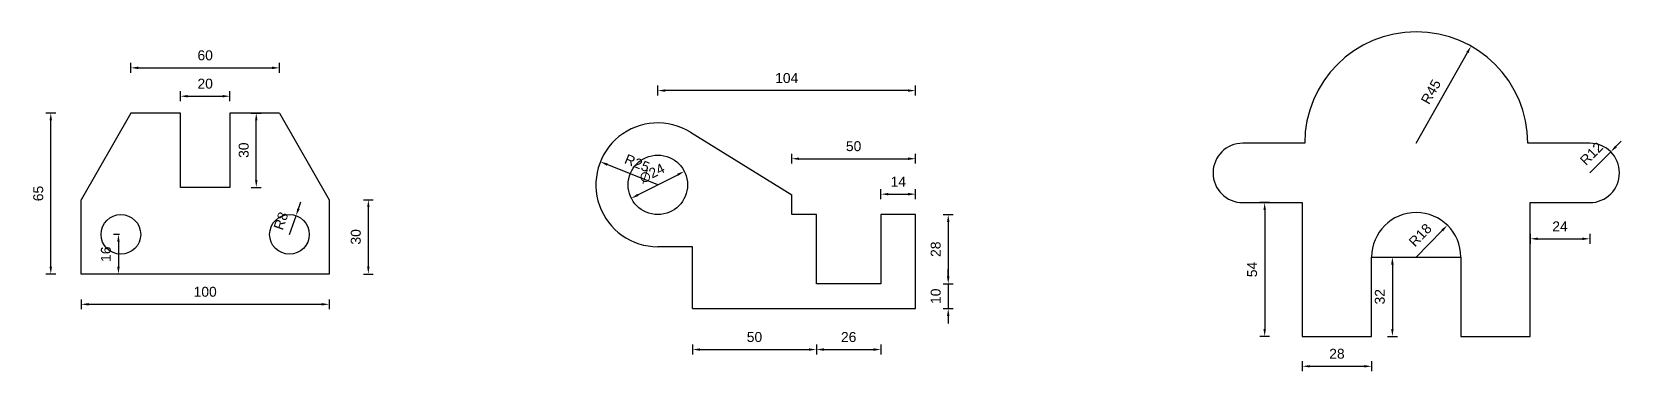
# Model space of a CAD drawing. Header units: millimetres. Extents: x 2100 to 32787, y 24082 to 35493.
# Drawn here: x 3980 to 4621, y 27043 to 27180 of the extents above; entities that cross this region are included whole.
import ezdxf

# ---------------------------------------------------------------- set-up
doc = ezdxf.new("R2010")
doc.units = ezdxf.units.MM
doc.linetypes.add('HIDDEN2', pattern=[4.7625, 3.175, -1.5875])
doc.layers.get('Defpoints').update_dxf_attribs({"color": 231, "linetype": 'HIDDEN2'})
doc.layers.add('ÖLÇÜ', color=181, linetype='Continuous')
doc.styles.get("Standard").update_dxf_attribs({"font": 'arial.ttf'})
doc.dimstyles.new('ISO-25', dxfattribs={"dimtxt": 4, "dimasz": 3, "dimexe": 2, "dimexo": 0.625, "dimgap": 3, "dimtad": 1, "dimtxsty": 'Standard', "dimcen": 2.5, "dimadec": 0, "dimazin": 0, "dimtfac": 1, "dimtix": 1, "dimtmove": 0, "dimatfit": 0, "dimfxl": 2, "dimfxlon": 1, "dimarcsym": 0})

# ---------------------------------------------------------------- blocks, each defined once
blk = doc.blocks.new('*D1617')
at = {"layer": 'Defpoints', "color": 0, "lineweight": 70, "ltscale": 3, "transparency": 16777216}
for p in [(3987.29, 27146.8), (3999.58, 27146.8), (3999.58, 27081.8)]:
    blk.add_point(p, dxfattribs=at)
at = {"layer": 'ÖLÇÜ', "color": 0, "lineweight": -2, "ltscale": 3, "transparency": 16777216}
for p, q in [((3989.29, 27146.8), (3985.29, 27146.8)), ((3987.29, 27084.8), (3987.29, 27143.8)), ((3989.29, 27081.8), (3985.29, 27081.8))]:
    blk.add_line(p, q, dxfattribs=at)
at = {"layer": 'ÖLÇÜ', "color": 0, "lineweight": 70, "ltscale": 3, "transparency": 16777216}
for points in [[(3986.79, 27143.8), (3987.79, 27143.8), (3987.29, 27146.8)], [(3986.79, 27084.8), (3987.79, 27084.8), (3987.29, 27081.8)]]:
    blk.add_solid(points, dxfattribs=at)
at = {"layer": 'ÖLÇÜ', "color": 0, "ltscale": 3, "transparency": 16777216, "insert": (3982.25, 27114.3), "char_height": 4, "attachment_point": 5, "rotation": 90}
blk.add_mtext('65', dxfattribs=at)
blk = doc.blocks.new('*D1618')
at = {"layer": 'Defpoints', "color": 0, "lineweight": 70, "ltscale": 3, "transparency": 16777216}
for p in [(3999.58, 27081.8), (4099.58, 27081.8), (4099.58, 27069.56)]:
    blk.add_point(p, dxfattribs=at)
at = {"layer": 'ÖLÇÜ', "color": 0, "lineweight": -2, "ltscale": 3, "transparency": 16777216}
for p, q in [((3999.58, 27071.56), (3999.58, 27067.56)), ((4002.58, 27069.56), (4096.58, 27069.56)), ((4099.58, 27071.56), (4099.58, 27067.56))]:
    blk.add_line(p, q, dxfattribs=at)
at = {"layer": 'ÖLÇÜ', "color": 0, "lineweight": 70, "ltscale": 3, "transparency": 16777216}
for points in [[(4002.58, 27070.06), (4002.58, 27069.06), (3999.58, 27069.56)], [(4096.58, 27070.06), (4096.58, 27069.06), (4099.58, 27069.56)]]:
    blk.add_solid(points, dxfattribs=at)
at = {"layer": 'ÖLÇÜ', "color": 0, "ltscale": 3, "transparency": 16777216, "insert": (4049.58, 27074.6), "char_height": 4, "attachment_point": 5}
blk.add_mtext('100', dxfattribs=at)
blk = doc.blocks.new('*D1619')
at = {"layer": 'Defpoints', "color": 0, "lineweight": 70, "ltscale": 3, "transparency": 16777216}
for p in [(4099.58, 27111.8), (4115.42, 27111.8), (4099.58, 27081.8)]:
    blk.add_point(p, dxfattribs=at)
at = {"layer": 'ÖLÇÜ', "color": 0, "lineweight": -2, "ltscale": 3, "transparency": 16777216}
for p, q in [((4113.42, 27111.8), (4117.42, 27111.8)), ((4115.42, 27084.8), (4115.42, 27108.8)), ((4113.42, 27081.8), (4117.42, 27081.8))]:
    blk.add_line(p, q, dxfattribs=at)
at = {"layer": 'ÖLÇÜ', "color": 0, "lineweight": 70, "ltscale": 3, "transparency": 16777216}
for points in [[(4114.92, 27108.8), (4115.92, 27108.8), (4115.42, 27111.8)], [(4114.92, 27084.8), (4115.92, 27084.8), (4115.42, 27081.8)]]:
    blk.add_solid(points, dxfattribs=at)
at = {"layer": 'ÖLÇÜ', "color": 0, "ltscale": 3, "transparency": 16777216, "insert": (4110.37, 27096.8), "char_height": 4, "attachment_point": 5, "rotation": 90}
blk.add_mtext('30', dxfattribs=at)
blk = doc.blocks.new('*D1620')
at = {"layer": 'Defpoints', "color": 0, "lineweight": 70, "ltscale": 3, "transparency": 16777216}
for p in [(4059.58, 27146.8), (4070.19, 27146.8), (4059.58, 27116.8)]:
    blk.add_point(p, dxfattribs=at)
at = {"layer": 'ÖLÇÜ', "color": 0, "lineweight": -2, "ltscale": 3, "transparency": 16777216}
for p, q in [((4068.19, 27146.8), (4072.19, 27146.8)), ((4070.19, 27119.8), (4070.19, 27143.8)), ((4068.19, 27116.8), (4072.19, 27116.8))]:
    blk.add_line(p, q, dxfattribs=at)
at = {"layer": 'ÖLÇÜ', "color": 0, "lineweight": 70, "ltscale": 3, "transparency": 16777216}
for points in [[(4069.69, 27143.8), (4070.69, 27143.8), (4070.19, 27146.8)], [(4069.69, 27119.8), (4070.69, 27119.8), (4070.19, 27116.8)]]:
    blk.add_solid(points, dxfattribs=at)
at = {"layer": 'ÖLÇÜ', "color": 0, "ltscale": 3, "transparency": 16777216, "insert": (4065.15, 27131.8), "char_height": 4, "attachment_point": 5, "rotation": 90}
blk.add_mtext('30', dxfattribs=at)
blk = doc.blocks.new('*D1621')
at = {"layer": 'Defpoints', "color": 0, "lineweight": 70, "ltscale": 3, "transparency": 16777216}
for p in [(4059.58, 27153.6), (4039.58, 27146.8), (4059.58, 27146.8)]:
    blk.add_point(p, dxfattribs=at)
at = {"layer": 'ÖLÇÜ', "color": 0, "lineweight": -2, "ltscale": 3, "transparency": 16777216}
for p, q in [((4039.58, 27151.6), (4039.58, 27155.6)), ((4042.58, 27153.6), (4056.58, 27153.6)), ((4059.58, 27151.6), (4059.58, 27155.6))]:
    blk.add_line(p, q, dxfattribs=at)
at = {"layer": 'ÖLÇÜ', "color": 0, "lineweight": 70, "ltscale": 3, "transparency": 16777216}
for points in [[(4042.58, 27154.1), (4042.58, 27153.1), (4039.58, 27153.6)], [(4056.58, 27154.1), (4056.58, 27153.1), (4059.58, 27153.6)]]:
    blk.add_solid(points, dxfattribs=at)
at = {"layer": 'ÖLÇÜ', "color": 0, "ltscale": 3, "transparency": 16777216, "insert": (4049.58, 27158.64), "char_height": 4, "attachment_point": 5}
blk.add_mtext('20', dxfattribs=at)
blk = doc.blocks.new('*D1622')
at = {"layer": 'Defpoints', "color": 0, "lineweight": 70, "ltscale": 3, "transparency": 16777216}
for p in [(4079.58, 27165.05), (4019.58, 27146.8), (4079.58, 27146.8)]:
    blk.add_point(p, dxfattribs=at)
at = {"layer": 'ÖLÇÜ', "color": 0, "lineweight": -2, "ltscale": 3, "transparency": 16777216}
for p, q in [((4019.58, 27163.05), (4019.58, 27167.05)), ((4079.58, 27163.05), (4079.58, 27167.05)), ((4022.58, 27165.05), (4076.58, 27165.05))]:
    blk.add_line(p, q, dxfattribs=at)
at = {"layer": 'ÖLÇÜ', "color": 0, "lineweight": 70, "ltscale": 3, "transparency": 16777216}
for points in [[(4022.58, 27165.55), (4022.58, 27164.55), (4019.58, 27165.05)], [(4076.58, 27165.55), (4076.58, 27164.55), (4079.58, 27165.05)]]:
    blk.add_solid(points, dxfattribs=at)
at = {"layer": 'ÖLÇÜ', "color": 0, "ltscale": 3, "transparency": 16777216, "insert": (4049.58, 27170.09), "char_height": 4, "attachment_point": 5}
blk.add_mtext('60', dxfattribs=at)
blk = doc.blocks.new('*D1575')
at = {"layer": 'Defpoints', "color": 0, "lineweight": 70, "ltscale": 3, "transparency": 16777216}
for p in [(4086.23, 27105.34), (4083.58, 27097.8)]:
    blk.add_point(p, dxfattribs=at)
at = {"layer": 'ÖLÇÜ', "color": 0, "lineweight": -2, "ltscale": 3, "transparency": 16777216}
for p, q in [((4087.23, 27108.17), (4088.22, 27111)), ((4083.58, 27097.8), (4086.23, 27105.34))]:
    blk.add_line(p, q, dxfattribs=at)
at = {"layer": 'ÖLÇÜ', "color": 0, "lineweight": 70, "ltscale": 3, "transparency": 16777216}
blk.add_solid([(4086.75, 27108.34), (4087.7, 27108.01), (4086.23, 27105.34)], dxfattribs=at)
at = {"layer": 'ÖLÇÜ', "color": 0, "ltscale": 3, "transparency": 16777216, "insert": (4080.15, 27103.24), "char_height": 4, "attachment_point": 5, "rotation": 70.62957}
blk.add_mtext('R8', dxfattribs=at)
blk = doc.blocks.new('*D1623')
at = {"layer": 'Defpoints', "color": 0, "lineweight": 70, "ltscale": 3, "transparency": 16777216}
for p in [(4015.58, 27097.8), (4014.58, 27081.8), (4015.58, 27081.8)]:
    blk.add_point(p, dxfattribs=at)
at = {"layer": 'ÖLÇÜ', "color": 0, "lineweight": -2, "ltscale": 3, "transparency": 16777216}
for p, q in [((4014.95, 27097.8), (4012.58, 27097.8)), ((4014.58, 27094.8), (4014.58, 27084.8)), ((4014.95, 27081.8), (4012.58, 27081.8))]:
    blk.add_line(p, q, dxfattribs=at)
at = {"layer": 'ÖLÇÜ', "color": 0, "lineweight": 70, "ltscale": 3, "transparency": 16777216}
for points in [[(4014.08, 27094.8), (4015.08, 27094.8), (4014.58, 27097.8)], [(4014.08, 27084.8), (4015.08, 27084.8), (4014.58, 27081.8)]]:
    blk.add_solid(points, dxfattribs=at)
at = {"layer": 'ÖLÇÜ', "color": 0, "ltscale": 3, "transparency": 16777216, "insert": (4009.53, 27089.8), "char_height": 4, "attachment_point": 5, "rotation": 90}
blk.add_mtext('16', dxfattribs=at)
blk = doc.blocks.new('*D1625')
at = {"layer": 'Defpoints', "color": 0, "lineweight": 70, "ltscale": 3, "transparency": 16777216}
for p in [(4246.22, 27067.81), (4296.22, 27067.81), (4296.22, 27051.29)]:
    blk.add_point(p, dxfattribs=at)
at = {"layer": 'ÖLÇÜ', "color": 0, "lineweight": -2, "ltscale": 3, "transparency": 16777216}
for p, q in [((4246.22, 27053.29), (4246.22, 27049.29)), ((4249.22, 27051.29), (4293.22, 27051.29)), ((4296.22, 27053.29), (4296.22, 27049.29))]:
    blk.add_line(p, q, dxfattribs=at)
at = {"layer": 'ÖLÇÜ', "color": 0, "lineweight": 70, "ltscale": 3, "transparency": 16777216}
for points in [[(4249.22, 27051.79), (4249.22, 27050.79), (4246.22, 27051.29)], [(4293.22, 27051.79), (4293.22, 27050.79), (4296.22, 27051.29)]]:
    blk.add_solid(points, dxfattribs=at)
at = {"layer": 'ÖLÇÜ', "color": 0, "ltscale": 3, "transparency": 16777216, "insert": (4271.22, 27056.33), "char_height": 4, "attachment_point": 5}
blk.add_mtext('50', dxfattribs=at)
blk = doc.blocks.new('*D1626')
at = {"layer": 'Defpoints', "color": 0, "lineweight": 70, "ltscale": 3, "transparency": 16777216}
for p in [(4296.22, 27067.81), (4322.22, 27067.81), (4322.22, 27051.29)]:
    blk.add_point(p, dxfattribs=at)
at = {"layer": 'ÖLÇÜ', "color": 0, "lineweight": -2, "ltscale": 3, "transparency": 16777216}
for p, q in [((4296.22, 27053.29), (4296.22, 27049.29)), ((4299.22, 27051.29), (4319.22, 27051.29)), ((4322.22, 27053.29), (4322.22, 27049.29))]:
    blk.add_line(p, q, dxfattribs=at)
at = {"layer": 'ÖLÇÜ', "color": 0, "lineweight": 70, "ltscale": 3, "transparency": 16777216}
for points in [[(4299.22, 27051.79), (4299.22, 27050.79), (4296.22, 27051.29)], [(4319.22, 27051.79), (4319.22, 27050.79), (4322.22, 27051.29)]]:
    blk.add_solid(points, dxfattribs=at)
at = {"layer": 'ÖLÇÜ', "color": 0, "ltscale": 3, "transparency": 16777216, "insert": (4309.22, 27056.33), "char_height": 4, "attachment_point": 5}
blk.add_mtext('26', dxfattribs=at)
blk = doc.blocks.new('*D1627')
at = {"layer": 'Defpoints', "color": 0, "lineweight": 70, "ltscale": 3, "transparency": 16777216}
for p in [(4336.22, 27077.81), (4336.22, 27067.81), (4349.39, 27067.81)]:
    blk.add_point(p, dxfattribs=at)
at = {"layer": 'ÖLÇÜ', "color": 0, "lineweight": -2, "ltscale": 3, "transparency": 16777216}
for p, q in [((4349.39, 27080.81), (4349.39, 27083.81)), ((4347.39, 27077.81), (4351.39, 27077.81)), ((4349.39, 27077.81), (4349.39, 27067.81)), ((4347.39, 27067.81), (4351.39, 27067.81)), ((4349.39, 27064.81), (4349.39, 27061.81))]:
    blk.add_line(p, q, dxfattribs=at)
at = {"layer": 'ÖLÇÜ', "color": 0, "lineweight": 70, "ltscale": 3, "transparency": 16777216}
for points in [[(4348.89, 27080.81), (4349.89, 27080.81), (4349.39, 27077.81)], [(4348.89, 27064.81), (4349.89, 27064.81), (4349.39, 27067.81)]]:
    blk.add_solid(points, dxfattribs=at)
at = {"layer": 'ÖLÇÜ', "color": 0, "ltscale": 3, "transparency": 16777216, "insert": (4344.35, 27072.81), "char_height": 4, "attachment_point": 5, "rotation": 90}
blk.add_mtext('10', dxfattribs=at)
blk = doc.blocks.new('*D1628')
at = {"layer": 'Defpoints', "color": 0, "lineweight": 70, "ltscale": 3, "transparency": 16777216}
for p in [(4336.22, 27105.81), (4336.22, 27077.81), (4349.39, 27077.81)]:
    blk.add_point(p, dxfattribs=at)
at = {"layer": 'ÖLÇÜ', "color": 0, "lineweight": -2, "ltscale": 3, "transparency": 16777216}
for p, q in [((4347.39, 27105.81), (4351.39, 27105.81)), ((4349.39, 27102.81), (4349.39, 27080.81)), ((4347.39, 27077.81), (4351.39, 27077.81))]:
    blk.add_line(p, q, dxfattribs=at)
at = {"layer": 'ÖLÇÜ', "color": 0, "lineweight": 70, "ltscale": 3, "transparency": 16777216}
for points in [[(4348.89, 27102.81), (4349.89, 27102.81), (4349.39, 27105.81)], [(4348.89, 27080.81), (4349.89, 27080.81), (4349.39, 27077.81)]]:
    blk.add_solid(points, dxfattribs=at)
at = {"layer": 'ÖLÇÜ', "color": 0, "ltscale": 3, "transparency": 16777216, "insert": (4344.35, 27091.81), "char_height": 4, "attachment_point": 5, "rotation": 90}
blk.add_mtext('28', dxfattribs=at)
blk = doc.blocks.new('*D1629')
at = {"layer": 'Defpoints', "color": 0, "lineweight": 70, "ltscale": 3, "transparency": 16777216}
for p in [(4336.22, 27128.36), (4286.22, 27113.81), (4336.22, 27113.81)]:
    blk.add_point(p, dxfattribs=at)
at = {"layer": 'ÖLÇÜ', "color": 0, "lineweight": -2, "ltscale": 3, "transparency": 16777216}
for p, q in [((4286.22, 27126.36), (4286.22, 27130.36)), ((4289.22, 27128.36), (4333.22, 27128.36)), ((4336.22, 27126.36), (4336.22, 27130.36))]:
    blk.add_line(p, q, dxfattribs=at)
at = {"layer": 'ÖLÇÜ', "color": 0, "lineweight": 70, "ltscale": 3, "transparency": 16777216}
for points in [[(4289.22, 27128.86), (4289.22, 27127.86), (4286.22, 27128.36)], [(4333.22, 27128.86), (4333.22, 27127.86), (4336.22, 27128.36)]]:
    blk.add_solid(points, dxfattribs=at)
at = {"layer": 'ÖLÇÜ', "color": 0, "ltscale": 3, "transparency": 16777216, "insert": (4311.22, 27133.4), "char_height": 4, "attachment_point": 5}
blk.add_mtext('50', dxfattribs=at)
blk = doc.blocks.new('*D1630')
at = {"layer": 'Defpoints', "color": 0, "lineweight": 70, "ltscale": 3, "transparency": 16777216}
for p in [(4232.22, 27155.87), (4232.22, 27117.81), (4336.22, 27105.81)]:
    blk.add_point(p, dxfattribs=at)
at = {"layer": 'ÖLÇÜ', "color": 0, "lineweight": -2, "ltscale": 3, "transparency": 16777216}
for p, q in [((4232.22, 27153.87), (4232.22, 27157.87)), ((4333.22, 27155.87), (4235.22, 27155.87)), ((4336.22, 27153.87), (4336.22, 27157.87))]:
    blk.add_line(p, q, dxfattribs=at)
at = {"layer": 'ÖLÇÜ', "color": 0, "lineweight": 70, "ltscale": 3, "transparency": 16777216}
for points in [[(4235.22, 27156.37), (4235.22, 27155.37), (4232.22, 27155.87)], [(4333.22, 27156.37), (4333.22, 27155.37), (4336.22, 27155.87)]]:
    blk.add_solid(points, dxfattribs=at)
at = {"layer": 'ÖLÇÜ', "color": 0, "ltscale": 3, "transparency": 16777216, "insert": (4284.22, 27160.91), "char_height": 4, "attachment_point": 5}
blk.add_mtext('104', dxfattribs=at)
blk = doc.blocks.new('*D1631')
at = {"layer": 'Defpoints', "color": 0, "lineweight": 70, "ltscale": 3, "transparency": 16777216}
for p in [(4242.91, 27123.26), (4221.53, 27112.37)]:
    blk.add_point(p, dxfattribs=at)
at = {"layer": 'ÖLÇÜ', "color": 0, "lineweight": -2, "ltscale": 3, "transparency": 16777216}
blk.add_line((4224.2, 27113.73), (4240.24, 27121.9), dxfattribs=at)
at = {"layer": 'ÖLÇÜ', "color": 0, "lineweight": 70, "ltscale": 3, "transparency": 16777216}
for points in [[(4240.01, 27122.34), (4240.47, 27121.45), (4242.91, 27123.26)], [(4223.97, 27114.18), (4224.43, 27113.28), (4221.53, 27112.37)]]:
    blk.add_solid(points, dxfattribs=at)
at = {"layer": 'ÖLÇÜ', "color": 0, "ltscale": 3, "transparency": 16777216, "insert": (4229.88, 27122.41), "char_height": 4, "attachment_point": 5, "rotation": 26.98588}
blk.add_mtext('∅24', dxfattribs=at)
blk = doc.blocks.new('*D1576')
at = {"layer": 'Defpoints', "color": 0, "lineweight": 70, "ltscale": 3, "transparency": 16777216}
for p in [(4209.02, 27127.13), (4232.22, 27117.81)]:
    blk.add_point(p, dxfattribs=at)
at = {"layer": 'ÖLÇÜ', "color": 0, "lineweight": -2, "ltscale": 3, "transparency": 16777216}
blk.add_line((4232.22, 27117.81), (4211.8, 27126.01), dxfattribs=at)
at = {"layer": 'ÖLÇÜ', "color": 0, "lineweight": 70, "ltscale": 3, "transparency": 16777216}
blk.add_solid([(4211.99, 27126.47), (4211.62, 27125.54), (4209.02, 27127.13)], dxfattribs=at)
at = {"layer": 'ÖLÇÜ', "color": 0, "ltscale": 3, "transparency": 16777216, "insert": (4223.89, 27126.59), "char_height": 4, "attachment_point": 5, "rotation": 338.13133}
blk.add_mtext('R25', dxfattribs=at)
blk = doc.blocks.new('*D1632')
at = {"layer": 'Defpoints', "color": 0, "lineweight": 70, "ltscale": 3, "transparency": 16777216}
for p in [(4492.23, 27110.62), (4477.07, 27056.62), (4492.23, 27056.62)]:
    blk.add_point(p, dxfattribs=at)
at = {"layer": 'ÖLÇÜ', "color": 0, "lineweight": -2, "ltscale": 3, "transparency": 16777216}
for p, q in [((4479.07, 27110.62), (4475.07, 27110.62)), ((4477.07, 27107.62), (4477.07, 27059.62)), ((4479.07, 27056.62), (4475.07, 27056.62))]:
    blk.add_line(p, q, dxfattribs=at)
at = {"layer": 'ÖLÇÜ', "color": 0, "lineweight": 70, "ltscale": 3, "transparency": 16777216}
for points in [[(4476.57, 27107.62), (4477.57, 27107.62), (4477.07, 27110.62)], [(4476.57, 27059.62), (4477.57, 27059.62), (4477.07, 27056.62)]]:
    blk.add_solid(points, dxfattribs=at)
at = {"layer": 'ÖLÇÜ', "color": 0, "ltscale": 3, "transparency": 16777216, "insert": (4472.03, 27083.62), "char_height": 4, "attachment_point": 5, "rotation": 90}
blk.add_mtext('54', dxfattribs=at)
blk = doc.blocks.new('*D1577')
at = {"layer": 'Defpoints', "color": 0, "lineweight": 70, "ltscale": 3, "transparency": 16777216}
for p in [(4560.34, 27173.82), (4538.23, 27134.62)]:
    blk.add_point(p, dxfattribs=at)
at = {"layer": 'ÖLÇÜ', "color": 0, "lineweight": -2, "ltscale": 3, "transparency": 16777216}
blk.add_line((4538.23, 27134.62), (4558.86, 27171.2), dxfattribs=at)
at = {"layer": 'ÖLÇÜ', "color": 0, "lineweight": 70, "ltscale": 3, "transparency": 16777216}
blk.add_solid([(4558.43, 27171.45), (4559.3, 27170.96), (4560.34, 27173.82)], dxfattribs=at)
at = {"layer": 'ÖLÇÜ', "color": 0, "ltscale": 3, "transparency": 16777216, "insert": (4544.16, 27155.39), "char_height": 4, "attachment_point": 5, "rotation": 60.5695}
blk.add_mtext('R45', dxfattribs=at)
blk = doc.blocks.new('*D1578')
at = {"layer": 'Defpoints', "color": 0, "lineweight": 70, "ltscale": 3, "transparency": 16777216}
for p in [(4616.69, 27131.13), (4608.23, 27122.62)]:
    blk.add_point(p, dxfattribs=at)
at = {"layer": 'ÖLÇÜ', "color": 0, "lineweight": -2, "ltscale": 3, "transparency": 16777216}
for p, q in [((4618.81, 27133.25), (4620.93, 27135.38)), ((4608.23, 27122.62), (4616.69, 27131.13))]:
    blk.add_line(p, q, dxfattribs=at)
at = {"layer": 'ÖLÇÜ', "color": 0, "lineweight": 70, "ltscale": 3, "transparency": 16777216}
blk.add_solid([(4618.46, 27133.61), (4619.16, 27132.9), (4616.69, 27131.13)], dxfattribs=at)
at = {"layer": 'ÖLÇÜ', "color": 0, "ltscale": 3, "transparency": 16777216, "insert": (4608.91, 27130.41), "char_height": 4, "attachment_point": 5, "rotation": 45.12588}
blk.add_mtext('R12', dxfattribs=at)
blk = doc.blocks.new('*D1633')
at = {"layer": 'Defpoints', "color": 0, "lineweight": 70, "ltscale": 3, "transparency": 16777216}
for p in [(4584.23, 27110.62), (4608.23, 27110.62), (4608.23, 27096.02)]:
    blk.add_point(p, dxfattribs=at)
at = {"layer": 'ÖLÇÜ', "color": 0, "lineweight": -2, "ltscale": 3, "transparency": 16777216}
for p, q in [((4584.23, 27098.02), (4584.23, 27094.02)), ((4587.23, 27096.02), (4605.23, 27096.02)), ((4608.23, 27098.02), (4608.23, 27094.02))]:
    blk.add_line(p, q, dxfattribs=at)
at = {"layer": 'ÖLÇÜ', "color": 0, "lineweight": 70, "ltscale": 3, "transparency": 16777216}
for points in [[(4587.23, 27096.52), (4587.23, 27095.52), (4584.23, 27096.02)], [(4605.23, 27096.52), (4605.23, 27095.52), (4608.23, 27096.02)]]:
    blk.add_solid(points, dxfattribs=at)
at = {"layer": 'ÖLÇÜ', "color": 0, "ltscale": 3, "transparency": 16777216, "insert": (4596.23, 27101.03), "char_height": 4, "attachment_point": 5}
blk.add_mtext('24', dxfattribs=at)
blk = doc.blocks.new('*D1579')
at = {"layer": 'Defpoints', "color": 0, "lineweight": 70, "ltscale": 3, "transparency": 16777216}
for p in [(4550.79, 27101.52), (4538.23, 27088.62)]:
    blk.add_point(p, dxfattribs=at)
at = {"layer": 'ÖLÇÜ', "color": 0, "lineweight": -2, "ltscale": 3, "transparency": 16777216}
blk.add_line((4538.23, 27088.62), (4548.69, 27099.37), dxfattribs=at)
at = {"layer": 'ÖLÇÜ', "color": 0, "lineweight": 70, "ltscale": 3, "transparency": 16777216}
blk.add_solid([(4548.34, 27099.72), (4549.05, 27099.02), (4550.79, 27101.52)], dxfattribs=at)
at = {"layer": 'ÖLÇÜ', "color": 0, "ltscale": 3, "transparency": 16777216, "insert": (4539.85, 27097.52), "char_height": 4, "attachment_point": 5, "rotation": 45.74306}
blk.add_mtext('R18', dxfattribs=at)
blk = doc.blocks.new('*D1634')
at = {"layer": 'Defpoints', "color": 0, "lineweight": 70, "ltscale": 3, "transparency": 16777216}
for p in [(4520.23, 27088.62), (4520.23, 27056.62), (4528.6, 27056.62)]:
    blk.add_point(p, dxfattribs=at)
at = {"layer": 'ÖLÇÜ', "color": 0, "lineweight": -2, "ltscale": 3, "transparency": 16777216}
for p, q in [((4526.6, 27088.62), (4530.6, 27088.62)), ((4528.6, 27085.62), (4528.6, 27059.62)), ((4526.6, 27056.62), (4530.6, 27056.62))]:
    blk.add_line(p, q, dxfattribs=at)
at = {"layer": 'ÖLÇÜ', "color": 0, "lineweight": 70, "ltscale": 3, "transparency": 16777216}
for points in [[(4528.1, 27085.62), (4529.1, 27085.62), (4528.6, 27088.62)], [(4528.1, 27059.62), (4529.1, 27059.62), (4528.6, 27056.62)]]:
    blk.add_solid(points, dxfattribs=at)
at = {"layer": 'ÖLÇÜ', "color": 0, "ltscale": 3, "transparency": 16777216, "insert": (4523.55, 27072.62), "char_height": 4, "attachment_point": 5, "rotation": 90}
blk.add_mtext('32', dxfattribs=at)
blk = doc.blocks.new('*D1635')
at = {"layer": 'Defpoints', "color": 0, "lineweight": 70, "ltscale": 3, "transparency": 16777216}
for p in [(4492.23, 27056.62), (4520.23, 27056.62), (4520.23, 27044.54)]:
    blk.add_point(p, dxfattribs=at)
at = {"layer": 'ÖLÇÜ', "color": 0, "lineweight": -2, "ltscale": 3, "transparency": 16777216}
for p, q in [((4492.23, 27046.54), (4492.23, 27042.54)), ((4495.23, 27044.54), (4517.23, 27044.54)), ((4520.23, 27046.54), (4520.23, 27042.54))]:
    blk.add_line(p, q, dxfattribs=at)
at = {"layer": 'ÖLÇÜ', "color": 0, "lineweight": 70, "ltscale": 3, "transparency": 16777216}
for points in [[(4495.23, 27045.04), (4495.23, 27044.04), (4492.23, 27044.54)], [(4517.23, 27045.04), (4517.23, 27044.04), (4520.23, 27044.54)]]:
    blk.add_solid(points, dxfattribs=at)
at = {"layer": 'ÖLÇÜ', "color": 0, "ltscale": 3, "transparency": 16777216, "insert": (4506.23, 27049.58), "char_height": 4, "attachment_point": 5}
blk.add_mtext('28', dxfattribs=at)
blk = doc.blocks.new('*D1624')
at = {"layer": 'Defpoints', "color": 0, "lineweight": 70, "ltscale": 3, "transparency": 16777216}
for p in [(4336.22, 27114.04), (4322.22, 27105.81), (4336.22, 27105.81)]:
    blk.add_point(p, dxfattribs=at)
at = {"layer": 'ÖLÇÜ', "color": 0, "lineweight": -2, "ltscale": 3, "transparency": 16777216}
for p, q in [((4322.22, 27112.04), (4322.22, 27116.04)), ((4336.22, 27112.04), (4336.22, 27116.04)), ((4325.22, 27114.04), (4333.22, 27114.04))]:
    blk.add_line(p, q, dxfattribs=at)
at = {"layer": 'ÖLÇÜ', "color": 0, "lineweight": 70, "ltscale": 3, "transparency": 16777216}
for points in [[(4325.22, 27114.54), (4325.22, 27113.54), (4322.22, 27114.04)], [(4333.22, 27114.54), (4333.22, 27113.54), (4336.22, 27114.04)]]:
    blk.add_solid(points, dxfattribs=at)
at = {"layer": 'ÖLÇÜ', "color": 0, "ltscale": 3, "transparency": 16777216, "insert": (4329.22, 27119.05), "char_height": 4, "attachment_point": 5}
blk.add_mtext('14', dxfattribs=at)

msp = doc.modelspace()

# ---------------------------------------------------------------- linework, layer by layer
for p, q in [((4019.577, 27146.796), (3999.577, 27111.796)), ((4039.577, 27146.796), (4019.577, 27146.796)), ((4039.577, 27116.796), (4039.577, 27146.796)), ((4079.577, 27146.796), (4059.577, 27146.796)), ((4059.577, 27146.796), (4059.577, 27116.796)), ((4079.577, 27146.796), (4099.577, 27111.796)), ((4059.577, 27116.796), (4039.577, 27116.796)), ((3999.577, 27081.796), (3999.577, 27111.796)), ((4099.577, 27111.796), (4099.577, 27097.796)), ((4099.577, 27097.796), (4099.577, 27081.796)), ((4099.577, 27081.796), (3999.577, 27081.796))]:
    msp.add_line(p, q)
at = {"color": 0, "linetype": 'ByBlock'}
for p, q in [((4245.37, 27139.077), (4286.221, 27113.814)), ((4493.226, 27134.625), (4468.226, 27134.625)), ((4608.226, 27134.625), (4583.226, 27134.625)), ((4286.221, 27105.814), (4286.221, 27113.814)), ((4468.226, 27110.625), (4492.226, 27110.625)), ((4492.226, 27110.625), (4492.226, 27056.625)), ((4584.226, 27056.625), (4584.226, 27110.625)), ((4584.226, 27110.625), (4608.226, 27110.625)), ((4296.221, 27105.814), (4286.221, 27105.814)), ((4296.221, 27077.814), (4296.221, 27105.814)), ((4336.221, 27105.814), (4322.221, 27105.814)), ((4322.221, 27105.814), (4322.221, 27077.814)), ((4336.221, 27077.814), (4336.221, 27105.814)), ((4246.221, 27092.814), (4232.221, 27092.814)), ((4232.221, 27092.814), (4232.221, 27092.814)), ((4246.221, 27067.814), (4246.221, 27092.814)), ((4520.226, 27056.625), (4520.226, 27088.625)), ((4520.226, 27088.625), (4538.226, 27088.625)), ((4538.226, 27088.625), (4556.226, 27088.625)), ((4556.226, 27088.625), (4556.226, 27056.625)), ((4322.221, 27077.814), (4296.221, 27077.814)), ((4336.221, 27067.814), (4336.221, 27077.814)), ((4246.221, 27067.814), (4296.221, 27067.814)), ((4296.221, 27067.814), (4322.221, 27067.814)), ((4322.221, 27067.814), (4336.221, 27067.814)), ((4492.226, 27056.625), (4520.226, 27056.625)), ((4556.226, 27056.625), (4584.226, 27056.625))]:
    msp.add_line(p, q, dxfattribs=at)
at = {"ltscale": 0.2}
msp.add_line((3999.577, 27081.796), (3999.577, 27098.975), dxfattribs=at)
at = {"color": 0, "linetype": 'ByBlock'}
msp.add_circle((4232.221, 27117.814), 12, dxfattribs=at)
at = {"ltscale": 0.2}
for centre in [(4015.577, 27097.796), (4083.577, 27097.796)]:
    msp.add_circle(centre, 8, dxfattribs=at)
at = {"color": 0, "linetype": 'ByBlock'}
for centre, radius, start, end in [((4538.226, 27134.625), 45, 0, 180), ((4232.221, 27117.814), 25, 58.266872, 270), ((4468.226, 27122.625), 12, 90, 270), ((4608.226, 27122.625), 12, 270, 90), ((4538.226, 27088.625), 18, 0, 180)]:
    msp.add_arc(centre, radius, start, end, dxfattribs=at)

# ---------------------------------------------------------------- dimensions: what is measured, and where the dimension line sits
at = {"layer": 'ÖLÇÜ', "ltscale": 3}
for base, p1, p2, picture, middle in [((4079.577, 27165.048), (4019.577, 27146.796), (4079.577, 27146.796), '*D1622', (4049.577, 27170.091)), ((4059.577, 27153.602), (4039.577, 27146.796), (4059.577, 27146.796), '*D1621', (4049.577, 27158.644)), ((4232.221, 27155.867), (4336.221, 27105.814), (4232.221, 27117.814), '*D1630', (4284.221, 27160.91)), ((4336.221, 27128.358), (4286.221, 27113.814), (4336.221, 27113.814), '*D1629', (4311.221, 27133.4)), ((4336.221, 27114.04), (4322.221, 27105.814), (4336.221, 27105.814), '*D1624', (4329.221, 27119.048)), ((4608.226, 27096.024), (4584.226, 27110.625), (4608.226, 27110.625), '*D1633', (4596.226, 27101.033)), ((4099.577, 27069.559), (3999.577, 27081.796), (4099.577, 27081.796), '*D1618', (4049.577, 27074.601)), ((4296.221, 27051.291), (4246.221, 27067.814), (4296.221, 27067.814), '*D1625', (4271.221, 27056.333)), ((4322.221, 27051.291), (4296.221, 27067.814), (4322.221, 27067.814), '*D1626', (4309.221, 27056.333)), ((4520.226, 27044.535), (4492.226, 27056.625), (4520.226, 27056.625), '*D1635', (4506.226, 27049.578))]:
    dim = msp.add_linear_dim(base=base, p1=p1, p2=p2, dimstyle='ISO-25', dxfattribs=at)
    dim.commit()
    dim.dimension.update_dxf_attribs({"geometry": picture, "text_midpoint": middle})
for center, mpoint, picture, middle in [((4538.226, 27134.625), (4560.338, 27173.818), '*D1577', (4544.161, 27155.389)), ((4608.226, 27122.625), (4616.693, 27131.129), '*D1578', (4608.911, 27130.41)), ((4232.221, 27117.814), (4209.02, 27127.126), '*D1576', (4223.89, 27126.591)), ((4083.577, 27097.796), (4086.23, 27105.343), '*D1575', (4080.147, 27103.242)), ((4538.226, 27088.625), (4550.788, 27101.517), '*D1579', (4539.849, 27097.515))]:
    dim = msp.add_radius_dim(center=center, mpoint=mpoint, dimstyle='ISO-25', dxfattribs=at)
    dim.commit()
    dim.dimension.update_dxf_attribs({"geometry": picture, "text_midpoint": middle})
for base, p1, p2, picture, middle in [((3987.289, 27146.796), (3999.577, 27081.796), (3999.577, 27146.796), '*D1617', (3982.247, 27114.296)), ((4070.195, 27146.796), (4059.577, 27116.796), (4059.577, 27146.796), '*D1620', (4065.151, 27131.796)), ((4115.416, 27111.796), (4099.577, 27081.796), (4099.577, 27111.796), '*D1619', (4110.373, 27096.796)), ((4477.068, 27056.625), (4492.226, 27110.625), (4492.226, 27056.625), '*D1632', (4472.034, 27083.625)), ((4349.39, 27077.814), (4336.221, 27105.814), (4336.221, 27077.814), '*D1628', (4344.348, 27091.814)), ((4014.576, 27081.796), (4015.577, 27097.796), (4015.577, 27081.796), '*D1623', (4009.533, 27089.796)), ((4349.39, 27067.814), (4336.221, 27077.814), (4336.221, 27067.814), '*D1627', (4344.348, 27072.814)), ((4528.599, 27056.625), (4520.226, 27088.625), (4520.226, 27056.625), '*D1634', (4523.555, 27072.625))]:
    dim = msp.add_linear_dim(base=base, p1=p1, p2=p2, angle=90, dimstyle='ISO-25', dxfattribs=at)
    dim.commit()
    dim.dimension.update_dxf_attribs({"geometry": picture, "text_midpoint": middle})
dim = msp.add_diameter_dim_2p(p1=(4221.527, 27112.369), p2=(4242.914, 27123.259), dimstyle='ISO-25', dxfattribs=at)
dim.commit()
dim.dimension.update_dxf_attribs({"geometry": '*D1631', "text_midpoint": (4229.882, 27122.407)})

doc.saveas('drawing.dxf')
